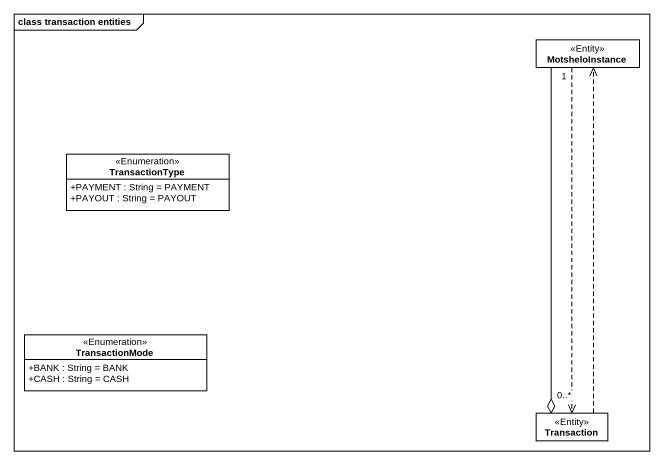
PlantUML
@startuml
mainframe class transaction entities
hide circle
hide empty members
skinparam classAttributeIconSize 0
class MotsheloInstance <<Entity>>
class TransactionType <<Enumeration>> {
  +PAYMENT : String = PAYMENT
  +PAYOUT : String = PAYOUT
}
class TransactionMode <<Enumeration>> {
  +BANK : String = BANK
  +CASH : String = CASH
}
class Transaction <<Entity>>
MotsheloInstance ..> Transaction
Transaction "0..*" o-up- "1" MotsheloInstance
Transaction .up.> MotsheloInstance
@enduml
